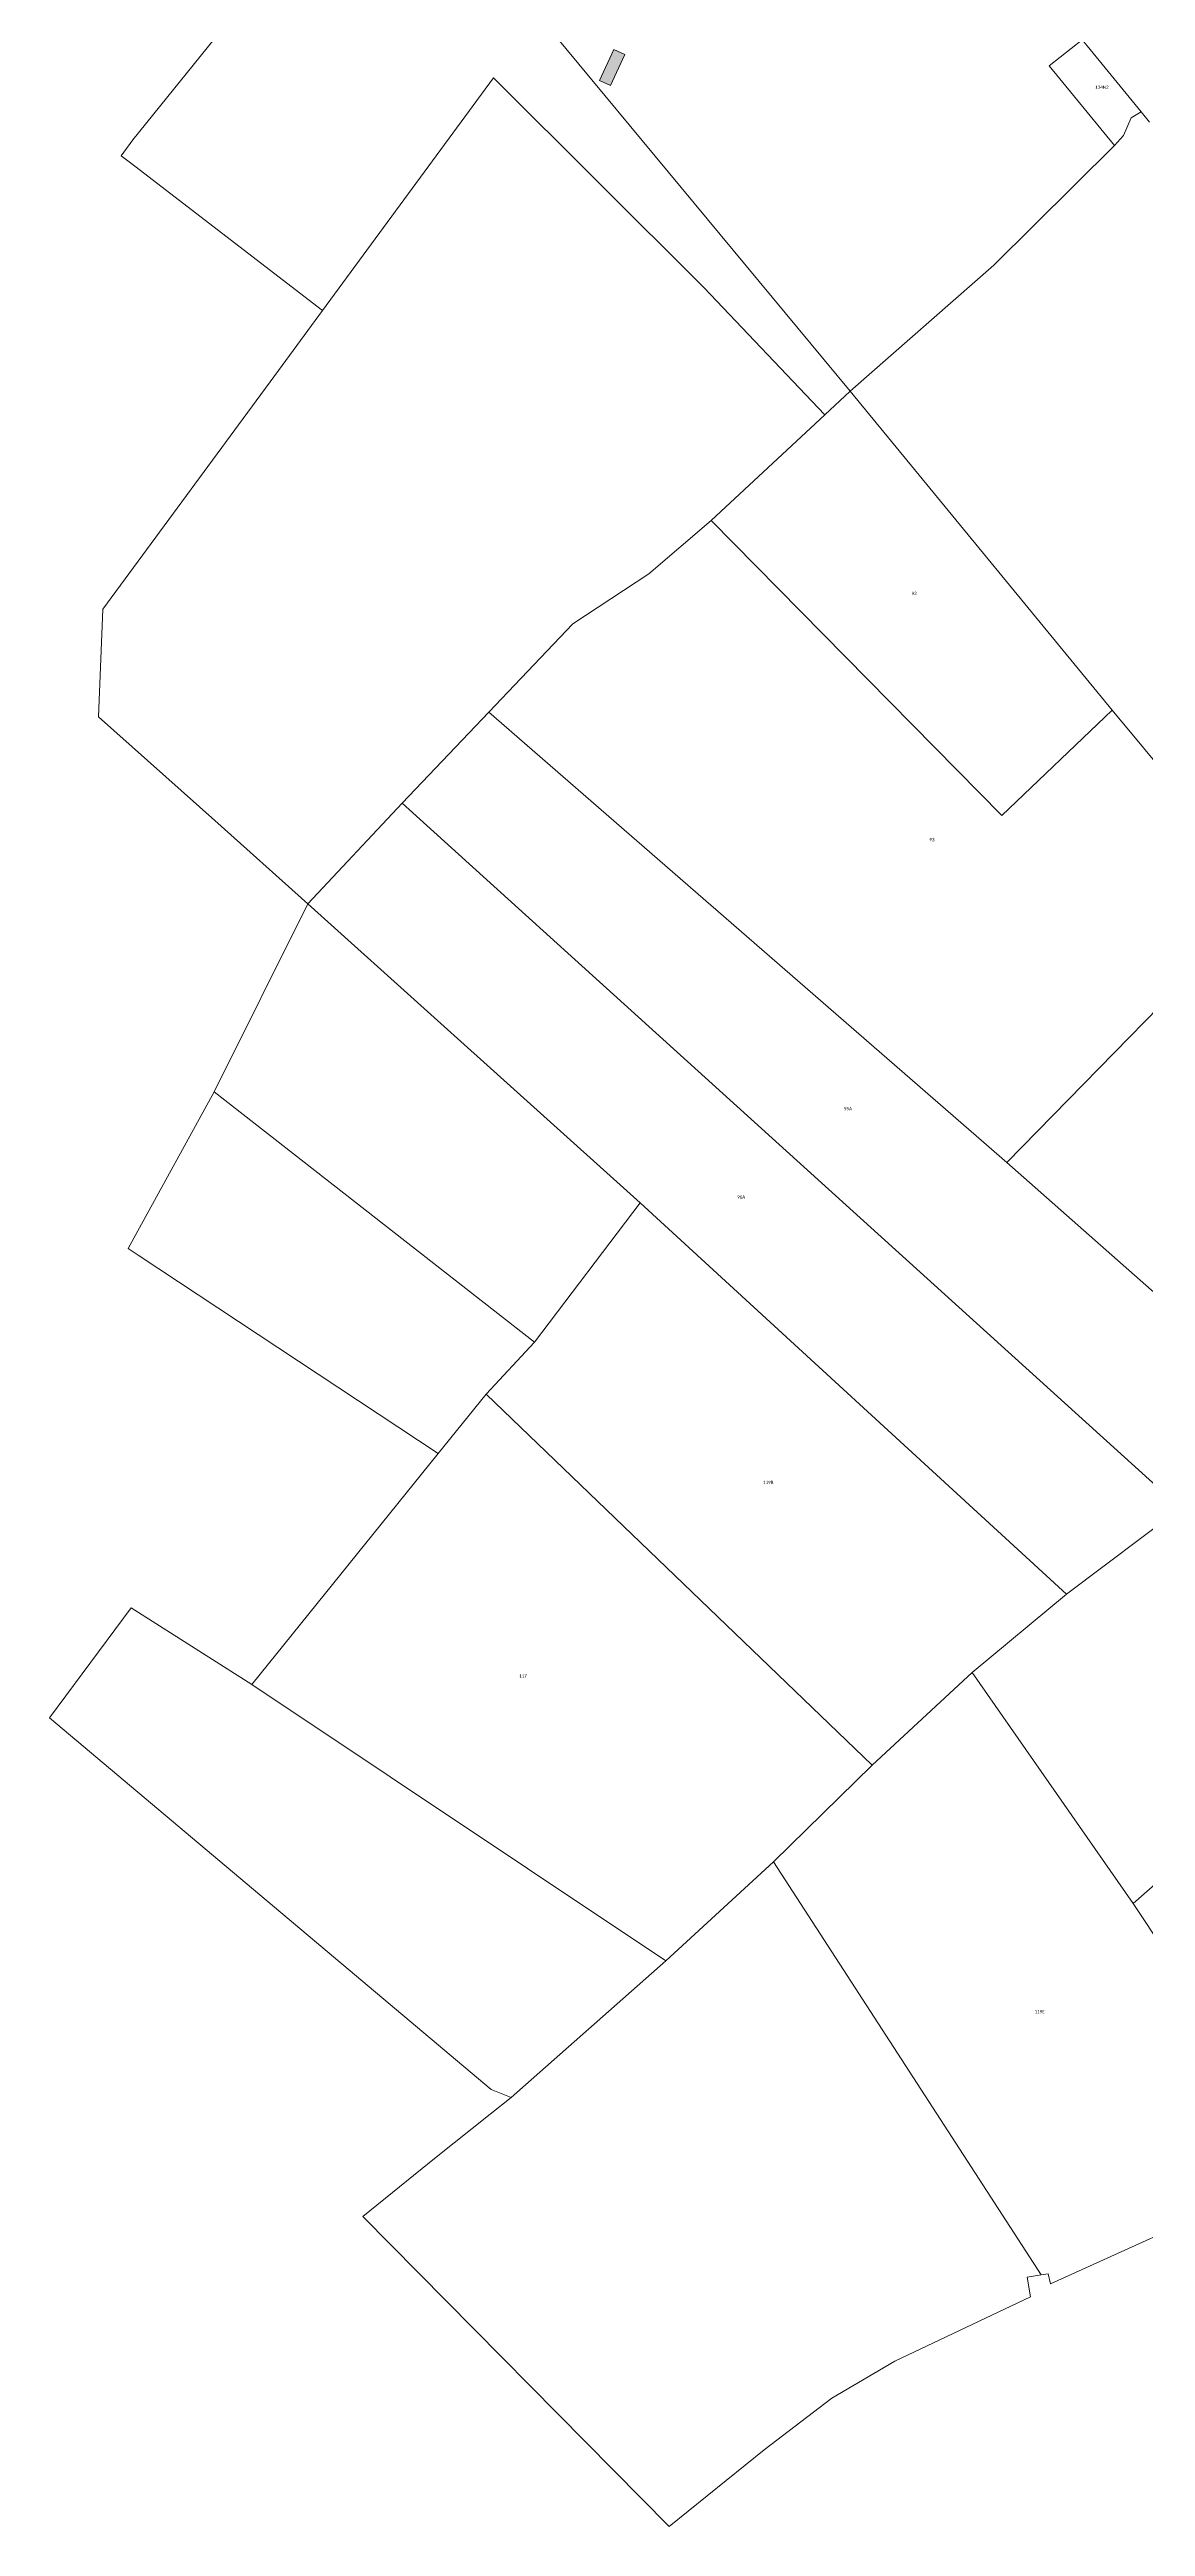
# Model space of a CAD drawing. Header units: metres. Extents: x 113120 to 240396, y 120329 to 242116.
# Drawn here: x 113131 to 113405, y 120329 to 120947 of the extents above; entities that cross this region are included whole.
import ezdxf

# ---------------------------------------------------------------- set-up
doc = ezdxf.new("R2010")
doc.units = ezdxf.units.M
doc.header["$LTSCALE"] = 3
for name, color, linetype, lineweight in [('Bpn_CaPa', 78, 'Continuous', 0), ('Bpn_ReBu', 4, 'Continuous', 0), ('Bpt_CaNu', 7, 'Continuous', 0), ('Hachure bâtiment', 11, 'Continuous', 0)]:
    doc.layers.add(name, color=color, linetype=linetype, lineweight=lineweight)
doc.styles.add('Legend', font='')
doc.styles.get('Legend').set_extended_font_data('Calibri')

msp = doc.modelspace()

# ---------------------------------------------------------------- hatches: boundary and pattern name
at = {"layer": 'Hachure bâtiment'}
h = msp.add_hatch(color=256, dxfattribs=at)
h.dxf.hatch_style = 1
h.paths.add_polyline_path([(113274.92, 120946.05), (113271.33, 120938.33), (113268.63, 120939.58), (113272.2, 120947.3)])

# ---------------------------------------------------------------- linework, layer by layer
at = {"layer": 'Bpn_CaPa'}
for points in [[(113199.42, 120882.18), (113151.47, 120918.98), (113149.13, 120920.77), (113152.08, 120924.73), (113214.72, 121002.41), (113331.23, 120862), (113324.9, 120856.11), (113294.64, 120887.88), (113242.14, 120940.27), (113199.42, 120882.18)], [(113390.4, 120948.19), (113403.89, 120931.74), (113401.37, 120930.23), (113399.43, 120925.85), (113397.17, 120923.37), (113380.86, 120943.27), (113389.14, 120949.73), (113390.4, 120948.19)], [(113199.42, 120882.18), (113242.14, 120940.27), (113294.64, 120887.88), (113324.9, 120856.11), (113296.49, 120829.73), (113280.92, 120816.39), (113261.93, 120803.9), (113240.94, 120781.85), (113219.31, 120759.12), (113195.74, 120733.98), (113172.55, 120754.82), (113143.46, 120780.66), (113144.57, 120807.56), (113188.41, 120867.2), (113199.42, 120882.18)], [(113331.23, 120862), (113396.6, 120782.4), (113369.04, 120756.02), (113296.49, 120829.73), (113324.9, 120856.11), (113331.23, 120862)], [(113396.6, 120782.4), (113435.33, 120735.85), (113370.31, 120669.46), (113240.94, 120781.85), (113261.93, 120803.9), (113280.92, 120816.39), (113296.49, 120829.73), (113369.04, 120756.02), (113396.6, 120782.4)], [(113413.79, 120583.09), (113219.31, 120759.12), (113240.94, 120781.85), (113370.31, 120669.46), (113443.3, 120605), (113413.79, 120583.09)], [(113413.79, 120583.09), (113385.2, 120561.66), (113278.76, 120659.33), (113195.74, 120733.98), (113219.31, 120759.12), (113413.79, 120583.09)], [(113252.35, 120624.54), (113172.41, 120687.09), (113195.74, 120733.98), (113278.76, 120659.33), (113252.35, 120624.54)], [(113475.86, 120686.84), (113472.83, 120683.67), (113462.47, 120646.74), (113450.07, 120609.88), (113443.3, 120605), (113370.31, 120669.46), (113435.33, 120735.85), (113475.86, 120686.84)], [(113228.33, 120596.76), (113153.36, 120646.27), (113150.86, 120647.92), (113152.79, 120651.44), (113172.41, 120687.09), (113252.35, 120624.54), (113240.31, 120611.55), (113228.33, 120596.76)], [(113252.35, 120624.54), (113278.76, 120659.33), (113385.2, 120561.66), (113361.63, 120542.08), (113336.71, 120518.94), (113240.31, 120611.55), (113252.35, 120624.54)], [(113312.08, 120494.81), (113285.19, 120470.1), (113181.77, 120539.11), (113228.33, 120596.76), (113240.31, 120611.55), (113336.71, 120518.94), (113312.08, 120494.81)], [(113413.79, 120583.09), (113443.3, 120605), (113450.07, 120609.88), (113487.86, 120559.99), (113438.8, 120516.88), (113401.88, 120484.44), (113361.63, 120542.08), (113385.2, 120561.66), (113413.79, 120583.09)], [(113131.26, 120530.73), (113151.68, 120558.2), (113181.77, 120539.11), (113285.19, 120470.1), (113246.57, 120435.96), (113241.54, 120438), (113131.26, 120530.73)], [(113312.08, 120494.81), (113336.71, 120518.94), (113361.63, 120542.08), (113401.88, 120484.44), (113440.88, 120425.66), (113439.93, 120425.02), (113442.43, 120421.48), (113431.6, 120412.23), (113381.19, 120389.45), (113380.66, 120391.92), (113378.9, 120391.73), (113312.08, 120494.81)], [(113438.8, 120516.88), (113480.2, 120468.12), (113445.49, 120425.25), (113443.84, 120427.65), (113440.88, 120425.66), (113401.88, 120484.44), (113438.8, 120516.88)], [(113227.81, 120421.1), (113241.26, 120431.78), (113246.57, 120435.96), (113285.19, 120470.1), (113312.08, 120494.81), (113378.9, 120391.73), (113375.41, 120391.08), (113376.26, 120386.18), (113342.33, 120370.14), (113326.63, 120360.87), (113309.71, 120347.98), (113286.01, 120328.86), (113209.48, 120406.28), (113227.81, 120421.1)]]:
    msp.add_lwpolyline(points, close=True, dxfattribs=at)
for points in [[(113389.14, 120949.73), (113380.86, 120943.27), (113397.17, 120923.37), (113367.04, 120893.44), (113331.23, 120862), (113214.72, 121002.41)], [(113435.33, 120735.85), (113396.6, 120782.4), (113331.23, 120862), (113367.04, 120893.44), (113397.17, 120923.37), (113399.43, 120925.85), (113401.37, 120930.23), (113403.89, 120931.74), (113405.98, 120929.19)]]:
    msp.add_lwpolyline(points, dxfattribs=at)
at = {"layer": 'Bpn_ReBu'}
msp.add_lwpolyline([(113274.92, 120946.05), (113271.33, 120938.33), (113268.63, 120939.58), (113272.2, 120947.3), (113274.92, 120946.05)], close=True, dxfattribs=at)

# ---------------------------------------------------------------- texts
at = {"layer": 'Bpt_CaNu', "char_height": 0.8, "attachment_point": 7, "style": 'Legend'}
for s, insert in [('134N2', (113392.38, 120937.5)), ('92', (113346.55, 120811.11)), ('93', (113350.98, 120749.59)), ('95A', (113329.66, 120682.47)), ('96A', (113302.98, 120660.39)), ('119B', (113309.45, 120589.14)), ('117', (113248.55, 120540.83)), ('119E', (113377.25, 120456.99))]:
    msp.add_mtext(s, dxfattribs=dict(at, insert=insert))

doc.saveas('drawing.dxf')
